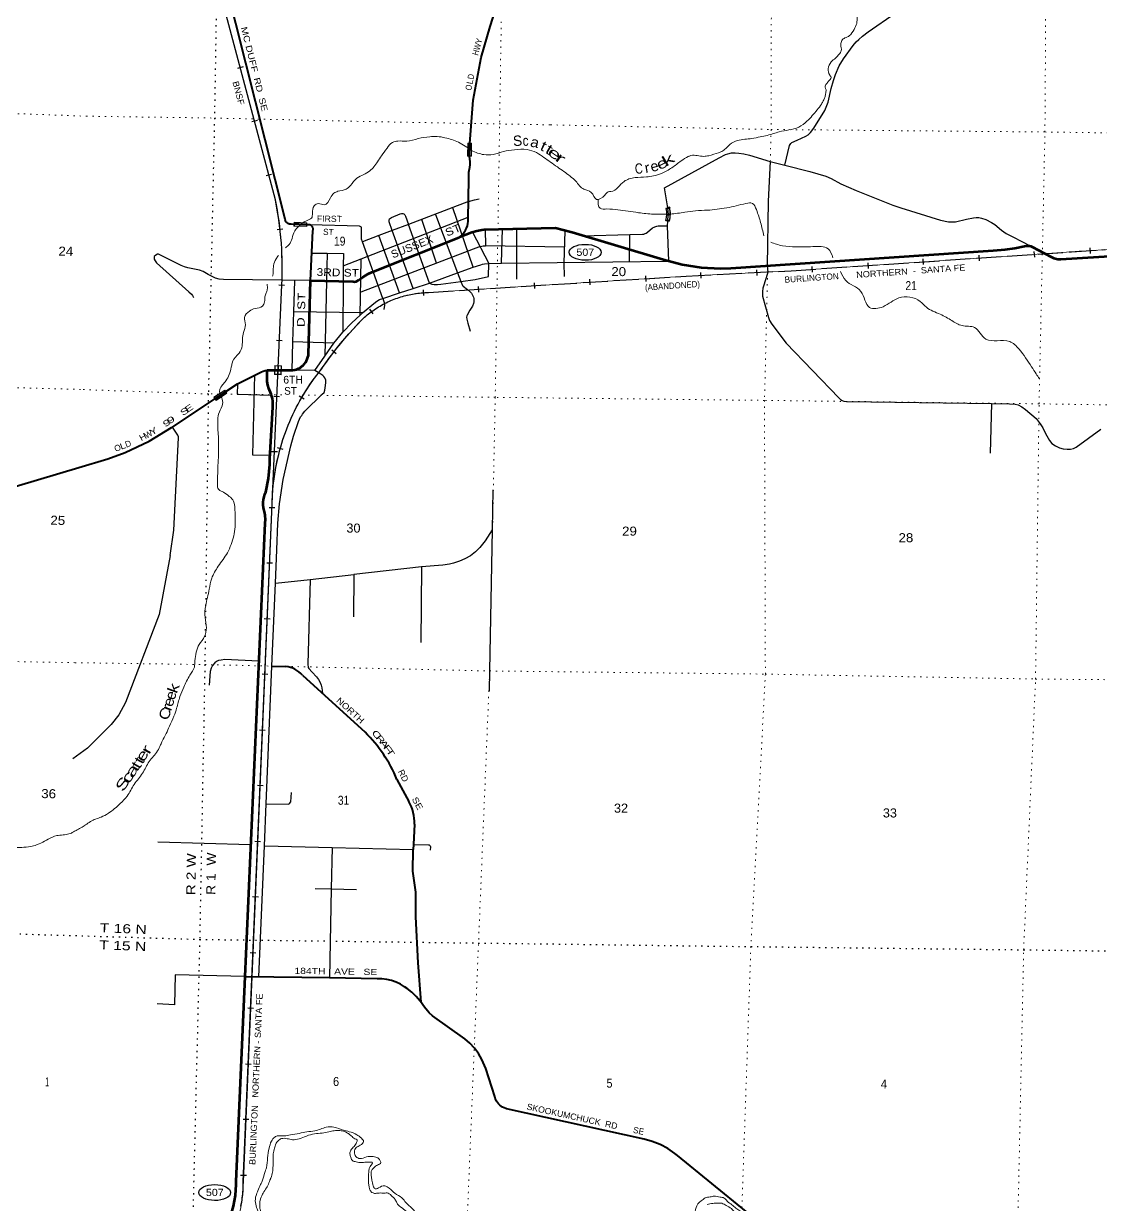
# Model space of a CAD drawing. Header units: feet. Extents: x -518066 to -250644, y -364975 to -177792.
# Drawn here: x -472166 to -451300, y -248936 to -226058 of the extents above; entities that cross this region are included whole.
import ezdxf
from ezdxf.enums import TextEntityAlignment as Align

# ---------------------------------------------------------------- set-up
doc = ezdxf.new("R2010")
doc.units = ezdxf.units.FT
doc.header["$LTSCALE"] = 80
doc.header["$PDMODE"] = 32
doc.header["$PDSIZE"] = 40
doc.linetypes.add('DOTTED', pattern=[1.5, 0.3, -1.2])
doc.linetypes.add('LONG_DASHED', pattern=[7.5, 6, -1.5])
for name, color, linetype, lineweight in [('17', 7, 'Continuous', 25), ('23', 7, 'Continuous', 70), ('26', 7, 'Continuous', 40), ('29', 7, 'Continuous', 25), ('31', 7, 'Continuous', 13), ('34', 7, 'Continuous', 25), ('39', 7, 'Continuous', 13), ('41', 7, 'Continuous', 13), ('59', 7, 'Continuous', 13), ('6', 7, 'DOTTED', 25), ('61', 7, 'Continuous', 13), ('63', 7, 'Continuous', 25), ('7', 7, 'DOTTED', 13)]:
    doc.layers.add(name, color=color, linetype=linetype, lineweight=lineweight)
doc.layers.add('27', color=7, linetype='Continuous')

msp = doc.modelspace()

# ---------------------------------------------------------------- linework, layer by layer
at = {"layer": '17'}
for centre in [(-461284.2, -230489.1), (-468463.83, -248706.21)]:
    msp.add_ellipse(centre, major_axis=(-309.24, 1), ratio=0.500121, dxfattribs=at)
at = {"layer": '23'}
msp.add_line((-463733.29, -230198.83), (-463712.02, -230190.32), dxfattribs=at)
for points in [[(-463712.02, -230190.32), (-463480.67, -230097.77), (-463383.54, -230070.51), (-463284.09, -230053.56), (-463241.3, -230049.52), (-461861.37, -230013.48), (-461564.9, -230091.47), (-461538.76, -230099.97), (-459766, -230626.93), (-459403.94, -230723.81), (-459033.73, -230782.31), (-458659.44, -230801.79), (-458459.34, -230796.13), (-453379.88, -230450.72), (-453143.61, -230437.14), (-452956.53, -230408.55), (-452773.11, -230368.62), (-452737.74, -230364.38), (-452702.12, -230363.86), (-452673.49, -230366.45), (-452648.52, -230370.17), (-452623.49, -230382.99), (-452251.54, -230573.56), (-452228.59, -230588.2), (-452204.23, -230600.37), (-452178.74, -230609.92), (-452152.38, -230616.76), (-452125.46, -230620.8), (-452098.26, -230622.01), (-452071.09, -230620.36), (-452065.04, -230619.61), (-450278.6, -230511.27)], [(-466603.92, -231038.01), (-465776.83, -231057.62), (-465751.77, -231058.21), (-465726.83, -231054.84), (-465719.38, -231052.78), (-465709.14, -231048.74), (-465708.44, -231048.37), (-465679.16, -231029.32), (-465658.44, -231015.77), (-465591.95, -230972.25), (-465489.54, -230908.92), (-465415.85, -230871.9), (-463733.29, -230198.83)], [(-467445.49, -232773.78), (-467421.42, -232773.85), (-467172.01, -232774.57), (-466946.48, -232775.23), (-466910.15, -232768.12), (-466874.77, -232757.25), (-466840.71, -232742.74), (-466808.36, -232724.75), (-466778.07, -232703.48), (-466750.16, -232679.16), (-466724.95, -232652.06), (-466702.71, -232622.47), (-466683.69, -232590.71), (-466668.09, -232557.14), (-466656.08, -232522.13), (-466647.8, -232486.05), (-466645.28, -232469.31), (-466603.92, -231038.01)], [(-467872.42, -244523.76), (-467487.25, -235738.88), (-467481.31, -235663.27), (-467483.31, -235587.45), (-467488.4, -235541.58), (-467505.18, -235490.41), (-467516.51, -235437.77), (-467522.29, -235384.24), (-467522.43, -235330.39), (-467516.94, -235276.83), (-467505.89, -235224.13), (-467489.39, -235172.88), (-467473.46, -235135.55), (-467419.5, -234869.25), (-467393.67, -234598.77), (-467391.29, -234489.04), (-467337.02, -233488.25), (-467333.93, -233431.53), (-467336.78, -233374.8), (-467345.55, -233318.67), (-467360.13, -233263.77), (-467368.22, -233240.51), (-467417.09, -233125.28), (-467434.76, -233060.38), (-467445.54, -232993.99), (-467449.33, -232926.83), (-467446.99, -232878.45), (-467445.42, -232853.44), (-467445.74, -232828.45), (-467446.1, -232799.83), (-467445.49, -232773.78)], [(-469755.46, -251718.74), (-469747.9, -251694.41), (-469743.18, -251673.59), (-469678.94, -251524.33), (-469617.4, -251411.73), (-468332.52, -249549.56), (-468234.02, -249364.33), (-468155.43, -249169.82), (-468097.6, -248968.16), (-468061.16, -248761.56), (-468046.52, -248552.28), (-468046.38, -248491.35), (-467872.42, -244523.76)]]:
    msp.add_lwpolyline(points, dxfattribs=at)
at = {"layer": '26'}
for p, q in [((-485732.03, -239011.45), (-471092.66, -234655.52)), ((-467352.82, -238506.5), (-467087.96, -238514.81)), ((-466762.3, -238681.77), (-465549.33, -239786.92)), ((-464931.12, -240701.61), (-464701.06, -241128.81))]:
    msp.add_line(p, q, dxfattribs=at)
for points in [[(-463522.73, -228626.81), (-463518.99, -228380.9), (-463453.53, -227539.36), (-463296.87, -226714.25), (-463125.13, -226114.45), (-462980.25, -225670.72), (-462882.54, -225214.29), (-462833.08, -224750.14), (-462830.34, -224692.38), (-462831.33, -224559.07), (-462846.25, -224426.6), (-462850.56, -224401.98)], [(-466676.66, -229953.67), (-466978.73, -229943.36), (-466989.87, -229944.03), (-467001.01, -229943.54), (-467012.05, -229941.89), (-467022.85, -229939.09), (-467033.3, -229935.18), (-467043.28, -229930.2), (-467052.69, -229924.2), (-467061.42, -229917.25), (-467069.38, -229909.43), (-467076.47, -229900.82), (-467082.63, -229891.51), (-467087.78, -229881.61), (-467090.72, -229874.13), (-467095.76, -229853.11), (-467103.03, -229824.13), (-468237.6, -225304.35)], [(-463712.02, -230190.32), (-463685.95, -230168.41), (-463654.45, -230135.73), (-463626.55, -230099.95), (-463602.53, -230061.44), (-463582.67, -230020.63), (-463567.19, -229977.97), (-463556.25, -229933.92), (-463549.98, -229888.97), (-463548.37, -229848.98), (-463536.52, -229059.41), (-463539.84, -228997.24), (-463536.65, -228935.06), (-463526.98, -228873.56), (-463519.73, -228843.25), (-463514.1, -228790.41), (-463514.02, -228737.27), (-463514.13, -228735.24), (-463522.73, -228626.81)], [(-466603.92, -231038.01), (-466559.01, -230074.18), (-466557.82, -230048.78), (-466557.29, -230024.18), (-466558.85, -230015.96), (-466561.26, -230007.95), (-466564.5, -230000.23), (-466568.52, -229992.9), (-466573.29, -229986.03), (-466578.75, -229979.69), (-466584.84, -229973.96), (-466591.5, -229968.89), (-466598.65, -229964.55), (-466606.22, -229960.98), (-466614.12, -229958.22), (-466622.26, -229956.31), (-466630.56, -229955.25), (-466630.9, -229955.23), (-466676.66, -229953.67)], [(-463733.29, -230198.83), (-463733.29, -230206.13), (-463720.69, -230197.61), (-463712.02, -230190.32)], [(-468457.13, -233328.64), (-468019.14, -233039.31), (-467943, -232995.71), (-467557.21, -232806.02), (-467521.8, -232791.53), (-467485.07, -232780.83), (-467471.42, -232778.36), (-467445.49, -232773.78)], [(-471092.66, -234655.52), (-470531.35, -234487.93), (-470194.67, -234364.81), (-469733.64, -234147.9), (-469297.8, -233883.99), (-469282.98, -233874.2), (-468457.13, -233328.64)], [(-464593.8, -241570.56), (-464611.41, -241962.03), (-464615.76, -242058.95)], [(-464463.25, -245019.69), (-464519.57, -244254.14), (-464565.17, -243366.72), (-464565.44, -242888.11), (-464624.84, -242479.13), (-464615.76, -242058.95)], [(-466238.09, -244549.43), (-467853.32, -244524.06), (-467872.42, -244523.76)], [(-458162.66, -249071.69), (-459496.58, -247987.09), (-459546.2, -247948.02), (-459683.37, -247855.26), (-459829.49, -247777.35), (-459982.95, -247715.14), (-460142.07, -247669.31), (-462810.71, -247082.87), (-462823.36, -247079.07), (-462854.23, -247067.28), (-462883.7, -247052.32), (-462911.44, -247034.37), (-462937.16, -247013.61), (-462960.57, -246990.28), (-462981.41, -246964.63), (-462999.45, -246936.94), (-463014.5, -246907.52), (-463026.4, -246876.69), (-463035, -246844.78), (-463211.4, -246301.61), (-463231.9, -246246.04), (-463286.49, -246126.8), (-463353.25, -246013.93), (-463431.44, -245908.65), (-463520.21, -245812.12), (-463618.58, -245725.4), (-464240.47, -245283.23), (-464304.49, -245221.47), (-464395.09, -245117.58), (-464474.33, -245004.8), (-464480.74, -244996.25), (-464556.09, -244906.91), (-464640.37, -244825.94), (-464732.65, -244754.22), (-464782.02, -244718.24), (-464862.5, -244669.61), (-464947.63, -244629.67), (-465036.46, -244598.84), (-465128.03, -244577.47), (-465221.34, -244565.78), (-465315.35, -244563.92), (-466238.09, -244549.43)]]:
    msp.add_lwpolyline(points, dxfattribs=at)
for centre, radius, start, end in [((-467126.4, -238990.88), 477.62, 40.32986, 85.38316), ((-467516.92, -241783.01), 2802.82, 22.69504, 45.41199), ((-465452.71, -241545.21), 859.29, 358.30971, 28.9857)]:
    msp.add_arc(centre, radius, start, end, dxfattribs=at)
at = {"layer": '29'}
for p, q in [((-463543.02, -229506.85), (-464709.31, -229948.46)), ((-463455.29, -230779.18), (-463845.27, -229625.91)), ((-465626.64, -230615.32), (-463549.75, -229808.54)), ((-464168.01, -230696.95), (-464452, -229851.67)), ((-465656.42, -229982.04), (-466622.27, -229956.31)), ((-464709.31, -229948.45), (-465022.12, -230066.9)), ((-464619.33, -231189.65), (-465022.12, -230066.9)), ((-464300.55, -231087.86), (-464709.31, -229948.46)), ((-463467.69, -230100.36), (-463152.39, -230703.22)), ((-463221.05, -230048.99), (-463217.72, -230364.23)), ((-462902.9, -230700.15), (-462883.97, -230034.81)), ((-462617.68, -230033.23), (-462617.64, -230704.08)), ((-461342.55, -230166.78), (-460419.56, -230144.15)), ((-460425.93, -230672.96), (-460419.56, -230144.15)), ((-463321.85, -230379.2), (-465632.7, -231259.85)), ((-465207.93, -231384.68), (-465601.93, -230286.43)), ((-464880.96, -231276.16), (-465279.78, -230164.46)), ((-461687.01, -230391.64), (-463217.72, -230364.23)), ((-466585.42, -230503.32), (-466281.75, -230506.62)), ((-466281.75, -230506.62), (-465968.43, -230511.53)), ((-465970.59, -230748.93), (-465626.64, -230615.33)), ((-462617.45, -230704.08), (-462613.15, -231009.56)), ((-466603.92, -231038.01), (-468292.26, -231012.84)), ((-465973.36, -231052.96), (-465982.3, -232036.6)), ((-463757.96, -230886.11), (-463695.18, -231053.27)), ((-465597.63, -231663.91), (-466935.45, -231643.13)), ((-466952.19, -232224.78), (-466968.17, -232779.79)), ((-466157.49, -232250.52), (-466952.19, -232224.78)), ((-457389.29, -232251.4), (-456366.71, -233307.91)), ((-466519.28, -232779.73), (-466946.48, -232775.23)), ((-463070.83, -235090.42), (-463084.97, -235866.97)), ((-467284.85, -236897.28), (-467257.78, -236256.36)), ((-466615.09, -236825.85), (-465768.04, -236729.25)), ((-465768.04, -236729.25), (-465775.74, -237553.9)), ((-464457.38, -236585.03), (-464471.24, -238049.59)), ((-467352.82, -238506.5), (-467284.85, -236897.28)), ((-467284.85, -236897.28), (-466615.09, -236825.85)), ((-466615.09, -236825.85), (-466655.16, -238465.93)), ((-467465.4, -241171.85), (-467352.82, -238506.5)), ((-467499.89, -241988.34), (-467465.4, -241171.85)), ((-467767.45, -241971.64), (-469563.43, -241920.57)), ((-467607.13, -244527.45), (-467499.88, -241988.34)), ((-464611.41, -241962.03), (-464321.29, -241969.7))]:
    msp.add_line(p, q, dxfattribs=at)
for points in [[(-456279.63, -226743.15), (-456091.24, -226483.26), (-456031.58, -226413.9), (-455981.61, -226364.96), (-455910.67, -226302.59), (-455799.42, -226216.03), (-455279.22, -225854.71), (-455170.13, -225763.82), (-454991.17, -225596.61), (-454936.89, -225539.07), (-454889.6, -225476.7), (-454759.01, -225274), (-454698.29, -225177.75), (-454582.74, -224912.67), (-454571.46, -224887.39), (-454562.86, -224842.23), (-454556.95, -224766.42), (-454552.64, -224568.78)], [(-457412.42, -228797.77), (-457324.04, -228422.16), (-457299.32, -228382.37), (-457276.75, -228361.94), (-457173.57, -228318.93), (-457005.9, -228237.2), (-456963.98, -228212.46), (-456918.84, -228169.45), (-456851.13, -228086.64), (-456640.47, -227742.52), (-456575.98, -227579.07), (-456515.79, -227312.37), (-456473.87, -227162.9), (-456433.8, -227045.53), (-456360.72, -226877.77), (-456279.63, -226743.15)], [(-459689.66, -229882.71), (-459673.32, -229804.54), (-459669.38, -229754.33), (-459673.32, -229699.2), (-459685.12, -229629.3), (-459747.31, -229241.6), (-458689.04, -228656.6)], [(-458689.04, -228656.6), (-458563.3, -228595.3), (-458521.37, -228579.17), (-458447.22, -228563.04), (-458379.5, -228561.96), (-458305.34, -228565.19), (-458207.53, -228579.17), (-458096.83, -228606.06), (-457696.91, -228732.16), (-457412.42, -228797.77)], [(-457696.91, -228732.16), (-457738.09, -229498.02), (-457757.14, -230748.38)], [(-457412.42, -228797.77), (-456928.51, -228923.29), (-456618.97, -229013.62), (-456520.08, -229056.64), (-456326.62, -229164.18), (-456029.97, -229288.92), (-455320.6, -229572.82), (-455170.13, -229628.74), (-454396.27, -229865.32), (-454245.79, -229895.43), (-454178.08, -229900.81), (-454108.22, -229899.73), (-453893.26, -229848.12), (-453758.91, -229819.08), (-453704.09, -229813.7), (-453653.57, -229814.78), (-453604.13, -229825.53), (-453519.22, -229852.42), (-453408.52, -229909.41), (-453347.25, -229951.35), (-453213.98, -230058.89), (-453122.62, -230124.48), (-452994.72, -230192.24), (-452648.52, -230370.17)], [(-463543.02, -229506.85), (-463427.84, -229472.84), (-463335.41, -229451.34)], [(-465022.12, -230066.9), (-465081.44, -229898.12), (-465084.67, -229872.31), (-465073.92, -229843.28), (-465056.72, -229825), (-465037.38, -229813.17), (-464869.71, -229746.49), (-464843.91, -229740.04), (-464817.04, -229737.89), (-464795.55, -229745.42), (-464781.57, -229760.47), (-464767.17, -229787.16), (-464709.31, -229948.45)], [(-464183.09, -229754.19), (-463757.96, -230886.11), (-463455.29, -230779.18)], [(-459689.66, -229882.71), (-459692.49, -229977.36), (-459667.97, -230660.31)], [(-465601.93, -230286.43), (-465618.3, -230236.33), (-465615.08, -230012.65), (-465620.45, -230001.9), (-465629.05, -229993.29), (-465641.95, -229986.84), (-465656.42, -229982.04)], [(-465022.12, -230066.9), (-465279.78, -230164.46), (-465601.93, -230286.43)], [(-461679.3, -230070.1), (-461694.43, -230700.7), (-461687.81, -230958.81)], [(-460419.56, -230144.15), (-460171.7, -230136.87), (-460146.45, -230134.18), (-460120.11, -230123.97), (-460101.3, -230114.82), (-460074.97, -230098.16), (-459978.24, -230016.43), (-459948.68, -230000.83), (-459930.95, -229992.77), (-459894.94, -229982.55), (-459870.76, -229977.72), (-459786.92, -229973.42), (-459692.49, -229977.36)], [(-463321.85, -230379.2), (-463288.64, -230371.31), (-463259.1, -230366.47), (-463217.71, -230364.86)], [(-468292.26, -231012.84), (-468375.73, -231008.98), (-468445.59, -230992.86), (-468587.46, -230919.73), (-468689.58, -230862.73), (-468759.43, -230833.7), (-468982.99, -230790.69), (-469046.41, -230772.4), (-469111.97, -230743.37), (-469537.59, -230528.29), (-469553.72, -230525.06), (-469573.07, -230527.21), (-469602.08, -230541.2), (-469633.26, -230572.38), (-469637.56, -230596.04), (-469633.47, -230624.68), (-469619.5, -230655.86), (-469589.19, -230696.05), (-468965.8, -231255.25), (-468914.21, -231302.56), (-468891.64, -231327.3), (-468871.21, -231367.09)], [(-466281.75, -230506.62), (-466294.88, -231045.34), (-466330.37, -232501.52)], [(-465968.43, -230511.53), (-465970.59, -230748.93), (-465973.36, -231052.96)], [(-465642.73, -231707.24), (-465632.26, -230997.18), (-465626.64, -230615.32)], [(-463695.18, -231053.27), (-463414.95, -231012.74), (-463154.85, -230956.7), (-463152.39, -230703.22), (-462902.9, -230700.15), (-459667.97, -230660.31)], [(-463455.29, -230779.18), (-463304.79, -230729.38), (-463270.93, -230720.24), (-463234.39, -230712.71), (-463152.39, -230703.22)], [(-457757.14, -230748.38), (-457746.44, -230872.95), (-457776.54, -230980.49), (-457841.03, -231182.66), (-457850.7, -231246.1), (-457849.63, -231296.65), (-457845.32, -231341.82), (-457733.54, -231754.76), (-457710.98, -231807.45), (-457664.76, -231879.5), (-457389.29, -232251.4)], [(-466918.06, -231039.03), (-466935.45, -231643.13), (-466952.19, -232224.78)], [(-465207.93, -231384.68), (-464880.96, -231276.16), (-464619.33, -231189.65), (-464300.55, -231087.86), (-463757.96, -230886.11)], [(-464300.55, -231087.86), (-464257.6, -231105.22), (-464212.46, -231113.83), (-464147.97, -231113.83), (-464079.18, -231107.37), (-463695.18, -231053.27)], [(-463695.18, -231053.27), (-463661.09, -231129.95), (-463649.8, -231143.4), (-463562.2, -231211.68), (-463503.63, -231262.77), (-463488.58, -231279.97), (-463471.92, -231306.32), (-463448.81, -231356.33), (-463442.36, -231384.29), (-463439.68, -231420.31), (-463440.21, -231449.88), (-463446.66, -231478.92), (-463469.77, -231534.3), (-463521.36, -231611.72), (-463572.95, -231704.21), (-463579.39, -231720.34), (-463581.54, -231742.93), (-463577.25, -231785.94), (-463560.05, -231861.21), (-463512.76, -232013.92)], [(-465597.63, -231663.91), (-465344.77, -231456.34), (-465301.78, -231424.08), (-465267.39, -231404.73), (-465207.93, -231384.68)], [(-465207.93, -231384.68), (-465183.55, -231439.14), (-465174.96, -231475.7), (-465174.96, -231514.41), (-465185.7, -231593.99)], [(-465982.3, -232036.6), (-465805.86, -231853.16), (-465642.73, -231707.24), (-465597.63, -231663.91)], [(-466519.28, -232779.73), (-466330.37, -232501.52), (-466157.49, -232250.52), (-465982.3, -232036.6)], [(-467689.06, -232864.32), (-467727.82, -234412.85), (-467396.45, -234416.58)], [(-467257.78, -236256.36), (-467238.06, -235734.69), (-467205.81, -235362.61), (-467134.87, -234891.59), (-466988.7, -234237.76), (-466937.11, -234048.5), (-466838.23, -233768.9), (-466799.53, -233678.57), (-466776.97, -233649.53), (-466760.84, -233626.95), (-466713.55, -233566.73), (-466378.21, -233239.81), (-466342.75, -233202.17), (-466325.55, -233161.31), (-466315.5, -233067.98), (-466310.13, -233008.83), (-466310.5, -232967.74), (-466326.62, -232921.5), (-466347.04, -232896.76), (-466370.69, -232875.26), (-466404.01, -232852.68), (-466519.28, -232779.73)], [(-468021.37, -233041.81), (-468026.71, -233238.69), (-467365.85, -233253.82)], [(-456366.71, -233307.91), (-456335.24, -233340.94), (-456305.14, -233362.45), (-456270.75, -233373.2), (-456222.56, -233379.68)], [(-456222.56, -233379.68), (-453408.08, -233417.38), (-453432.57, -234382.32)], [(-453408.08, -233417.38), (-453058.14, -233423.75), (-452951.73, -233433.42), (-452894.77, -233443.1), (-452820.6, -233480.74), (-452750.74, -233533.43), (-452542.23, -233711.95), (-452463.77, -233809.8), (-452413.25, -233890.46), (-452361.66, -233998), (-452288.57, -234135.65), (-452238.06, -234192.64), (-452170.34, -234236.73), (-452089.73, -234276.52), (-452019.87, -234296.95), (-451943.56, -234304.48), (-451878, -234301.25), (-451823.18, -234287.27), (-451766.22, -234262.54)], [(-469323.66, -236365.22), (-469256.02, -235871.8), (-469165.73, -234086.68), (-469165.19, -234064.63), (-469169.49, -234047.43), (-469175.94, -234031.3), (-469187.23, -234013.55), (-469282.98, -233874.2)], [(-451766.22, -234262.54), (-451293.3, -233914.11)], [(-463084.97, -235866.97), (-463223.66, -236079.92), (-463327.92, -236210.04), (-463408.53, -236290.69), (-463506.33, -236367.04), (-463614.89, -236428.34), (-463721.3, -236472.43), (-463834.15, -236510.07), (-463914.76, -236530.5), (-464044.81, -236548.78), (-464457.38, -236585.03), (-465768.04, -236729.25)], [(-463084.97, -235866.97), (-463134.76, -238600.51), (-463141.49, -238992.57)], [(-469323.66, -236365.22), (-469538.41, -237504.77), (-470192.23, -239213.96)], [(-467611.09, -238408.83), (-468264.5, -238381.23), (-468338.66, -238388.75), (-468390.25, -238399.51), (-468428.21, -238415.33), (-468463.34, -238444.67), (-468505.59, -238497.06), (-468534.28, -238543.61), (-468552.55, -238613.51), (-468569.75, -238875.9)], [(-466655.16, -238465.93), (-466650.14, -238531.78), (-466641.54, -238553.29), (-466577.06, -238624.26), (-466488.92, -238714.59), (-466450.23, -238766.21), (-466422.28, -238826.43), (-466402.94, -238878.05), (-466390.04, -238927.52), (-466377.14, -239032.9)], [(-470192.23, -239213.96), (-470320.08, -239448.51), (-470466.25, -239637.78), (-470926.27, -240098.04), (-471209.25, -240305.75)], [(-467465.4, -241171.85), (-467040.3, -241180.43), (-467022.03, -241175.06), (-467011.28, -241166.45), (-466988.71, -241137.42), (-466971.51, -240952.45)], [(-467499.89, -241988.34), (-466189.28, -242020.43), (-464615.76, -242058.95)], [(-466189.28, -242020.43), (-466204.72, -242820.29), (-466238.09, -244549.43)], [(-464321.29, -241969.7), (-464304.37, -241972.44), (-464292.55, -241982.12), (-464286.1, -241991.8), (-464283.95, -242009), (-464285.02, -242073.53)], [(-466516.12, -242812.66), (-466204.72, -242820.29), (-465716.72, -242832.23)], [(-467882.11, -244522.04), (-469231.98, -244488.15), (-469243.33, -245066.66), (-469574.97, -245049.51)]]:
    msp.add_lwpolyline(points, dxfattribs=at)
at = {"layer": '29', "linetype": 'DOTTED', "lineweight": 100}
msp.add_arc((-460092.67, -229746.57), 422.86, 340.90784, 16.53662, dxfattribs=at)
at = {"layer": '31'}
for p, q in [((-459723.31, -229636.69), (-459651.29, -229615.75)), ((-459656.77, -229625.67), (-459713.43, -229642.15)), ((-459655.32, -229889.95), (-459728.52, -229872.65)), ((-459718.16, -229866.87), (-459660.59, -229880.48))]:
    msp.add_line(p, q, dxfattribs=at)
for centre, radius, start, end in [((-460092.67, -229746.57), 385.36, 340.90784, 16.53662), ((-460092.67, -229746.57), 393.36, 342.19235, 15.39521), ((-460092.67, -229746.58), 452.36, 342.78179, 15.50175), ((-460092.67, -229746.58), 460.36, 341.79358, 16.53665)]:
    msp.add_arc(centre, radius, start, end, dxfattribs=at)
msp.add_point((-459656.77, -229625.67), dxfattribs=at)
at = {"layer": '34', "lineweight": 13}
for p, q in [((-467286.62, -229468.93), (-468423.12, -225185.39)), ((-464318.98, -231267.72), (-459325.62, -230950.18))]:
    msp.add_line(p, q, dxfattribs=at)
at = {"layer": '34'}
for p, q in [((-467913.87, -226896.16), (-468020.78, -226924.53)), ((-467636.38, -227931.84), (-467743.3, -227960.21)), ((-467360.46, -228981.99), (-467467.37, -229010.36)), ((-467139.84, -230037.71), (-467249.71, -230050.48)), ((-456879.04, -230872.5), (-456886.49, -230762.14)), ((-467108.76, -231130.58), (-467219.26, -231125.69)), ((-467153.52, -232201.86), (-467264.03, -232196.97)), ((-467204.11, -233286.47), (-467314.61, -233281.59)), ((-467248.88, -234357.75), (-467359.38, -234352.86)), ((-467299.33, -235442.28), (-467409.84, -235437.58)), ((-467342.26, -236513.63), (-467452.77, -236508.93)), ((-467390.99, -237598.33), (-467501.5, -237593.63)), ((-467433.93, -238669.68), (-467544.44, -238664.99)), ((-467482.66, -239754.38), (-467593.17, -239749.69)), ((-467525.6, -240825.74), (-467636.11, -240821.04)), ((-467574.33, -241910.44), (-467684.84, -241905.74)), ((-467617.27, -242981.79), (-467727.78, -242977.09)), ((-467665.99, -244066.49), (-467776.5, -244061.79)), ((-467708.93, -245137.84), (-467819.44, -245133.14)), ((-467757.66, -246222.54), (-467868.17, -246217.84)), ((-467800.6, -247293.89), (-467911.11, -247289.19)), ((-467849.33, -248378.59), (-467959.84, -248373.89))]:
    msp.add_line(p, q, dxfattribs=at)
msp.add_lwpolyline([(-467954.32, -248968.38), (-467946.79, -248929.22), (-467939.78, -248890), (-467933.65, -248850.47), (-467928.02, -248810.87), (-467923.22, -248771.27), (-467918.94, -248731.62), (-467915.67, -248691.84), (-467912.9, -248651.99), (-467910.77, -248612.28), (-467909.33, -248572.38), (-467908.72, -248532.49), (-467908.81, -248492.37), (-467908.76, -248491.03), (-467350.66, -235364.29), (-467162.83, -231117.44), (-467157.69, -231002.43), (-467155.21, -230887.96), (-467154.71, -230773.37), (-467155.48, -230658.07), (-467158.92, -230543.3), (-467164.36, -230429.08), (-467171.08, -230314.14), (-467180.46, -230199.72), (-467191.84, -230085.86), (-467205.16, -229971.25), (-467220.52, -229857.84), (-467237.2, -229744.37), (-467256.5, -229630.77), (-467277.84, -229518.39), (-467287.69, -229469.18), (-468419.4, -225203.69)], dxfattribs=at)
at = {"layer": '34', "lineweight": 13}
for points in [[(-459325.62, -230950.18), (-457293.98, -230846.92), (-451858.81, -230479.59)], [(-467907.66, -248491.07), (-467349.56, -235364.34), (-467161.73, -231117.49)]]:
    msp.add_lwpolyline(points, dxfattribs=at)
for centre, radius, start, end in [((-473732.53, -230786.26), 6579.15, 357.11423, 11.55033), ((-449299.07, -267144.96), 36754.61, 92.17354, 93.99354), ((-464284.27, -233201.77), 1934.37, 91.02809, 131.22522), ((-460560.39, -236752.87), 7074.36, 134.95809, 145.53996), ((-463076.43, -235445.2), 4273.9, 140.90382, 178.91589), ((-470195.41, -248513.52), 2287.86, 326.52753, 0.56224)]:
    msp.add_arc(centre, radius, start, end, dxfattribs=at)
at = {"layer": '39'}
for points in [[(-454845.91, -224993.63), (-454866.9, -225115.86), (-454890.49, -225238.23), (-454927.66, -225320.21), (-454998.74, -225379.65), (-455091.73, -225422.73), (-455210.88, -225467.49), (-455326, -225512.3), (-455435.12, -225559.2), (-455469.51, -225576.87), (-455513.34, -225544.14), (-455591.59, -225531.1), (-455743.3, -225609.64), (-455854.6, -225670.58), (-455972.39, -225769.66), (-455999.13, -225819.6), (-456012.45, -225924), (-456022.04, -226052.58), (-456071.71, -226170.61), (-456165.64, -226292.1), (-456202.11, -226315.78), (-456250.59, -226335.28), (-456307.45, -226382.83), (-456332.54, -226462.96), (-456321.94, -226583.75), (-456360.92, -226649.62), (-456434.23, -226727.13), (-456515.52, -226800.52), (-456575.41, -226932.5), (-456544.7, -227053.54), (-456515.18, -227106.19), (-456572.33, -227177.87), (-456605.05, -227223.72), (-456629.49, -227249.55), (-456614.19, -227341.06)], [(-456703.57, -227616.93), (-456669.74, -227552.76), (-456640.74, -227487.17), (-456624.34, -227421.59), (-456614.19, -227341.06)], [(-456703.57, -227616.93), (-456788.05, -227730.2), (-456985.64, -227944.91), (-457145.9, -228065.58), (-457335.5, -228117.5), (-457522.91, -228155.37), (-457754.9, -228222.85), (-457891.95, -228251.3), (-458055.17, -228283.44), (-458190.03, -228297.84), (-458333.05, -228322.19), (-458480.78, -228402.79), (-458637.17, -228535.57), (-458699.77, -228558.92), (-458887.42, -228616.9), (-458986.08, -228629.74), (-459233.16, -228614.58), (-459285.67, -228634.03), (-459425.4, -228718.75), (-459603.87, -228849.24), (-459806.23, -228959.32), (-459957.58, -229007.7), (-460098.55, -229028.06), (-460315.82, -229041.42), (-460434.75, -229068.09), (-460527.79, -229115.19), (-460783.44, -229311.07), (-460835.8, -229318.46), (-460904.91, -229381.95), (-461064.72, -229464.41), (-461165.61, -229328.41), (-461307.59, -229266.3), (-461466.55, -229111.47), (-461575.93, -229013.58), (-461823.04, -228833.51), (-462084.17, -228649.26), (-462225.79, -228556.99), (-462408.02, -228498.4), (-462655.32, -228501.33), (-462864.82, -228536.92), (-463064.51, -228592.74), (-463247.49, -228596.48), (-463486.96, -228517.95)], [(-463486.96, -228517.95), (-463737.13, -228357.07), (-464001.43, -228269.3), (-464149.91, -228245.32), (-464296.71, -228249.51), (-464518.29, -228286.96), (-464742.05, -228338.45), (-464914.86, -228332.27), (-465017.71, -228359.13), (-465123.61, -228472.43), (-465227.89, -228617.93), (-465307.68, -228733.57), (-465456.59, -228912.69), (-465576.02, -228981.58), (-465705.54, -229052.35), (-465829.91, -229197.6)], [(-465829.91, -229197.6), (-465917.16, -229264.88), (-466076.49, -229307.12), (-466153.33, -229344.37), (-466218.73, -229434.04), (-466340.96, -229567.25), (-466451.26, -229545.76), (-466534.2, -229588.96), (-466568.08, -229731.32), (-466587.31, -229825.59), (-466684.42, -229876.66), (-466838.89, -229988.75)], [(-461034.54, -229459.82), (-460993.22, -229636.02), (-460862.72, -229649.72), (-460649.85, -229668.47), (-460453.09, -229689.03), (-460250.45, -229721.74), (-459961.3, -229749.49), (-459635.21, -229748.47)], [(-459635.21, -229748.47), (-459349.73, -229712.91), (-459146.33, -229683.28), (-458917.03, -229672.07), (-458540.55, -229626.51), (-458359.17, -229588.56), (-458167.64, -229542.7), (-458042.97, -229540.24), (-457966.04, -229661.86), (-457884.62, -229912.24), (-457820.19, -230170.16)], [(-466838.89, -229988.75), (-466911.96, -230074.91), (-466963.98, -230221.06), (-467017.62, -230335.01), (-467088.53, -230400.08)], [(-457686.84, -230292.36), (-457461.84, -230361.96), (-457200.74, -230381.32), (-456871.03, -230379.42), (-456576.04, -230423.33), (-456482.02, -230592.81)], [(-467228.22, -230549.03), (-467272.28, -230615.37), (-467322.14, -230749.48), (-467329.53, -230862.01), (-467334.32, -230926.3), (-467345.87, -230953.35)], [(-456334.95, -230857.92), (-456235.65, -231036.92), (-455940.64, -231245.74), (-455773.5, -231555.51), (-455510, -231542.72), (-455206.39, -231371.57), (-454791.1, -231441.12), (-454671.83, -231553.22), (-454404.09, -231689.3), (-454178.42, -231812.78), (-453980.57, -231909.78), (-453737.77, -231947.01), (-453519.31, -232168.94), (-453302.59, -232201.82), (-453057.52, -232216.95), (-452878.34, -232361.98), (-452633.24, -232708.92), (-452544.39, -232842.76), (-452481.21, -232938.07)], [(-467446.71, -231105.44), (-467444.29, -231210.48), (-467465.16, -231274.57), (-467488.17, -231348.69), (-467495.43, -231451.16), (-467536.6, -231531.08), (-467677.88, -231577.57), (-467791.07, -231628.44), (-467887.02, -231749.91), (-467868.61, -231890.91), (-467902.61, -232043.32), (-467924.28, -232173.76), (-467931.81, -232298.35), (-467991.85, -232442.39), (-468116.39, -232601.71), (-468124.89, -232639.81), (-468141.87, -232714), (-468179.79, -232858.32), (-468247.57, -232978.13), (-468308.82, -233055.79), (-468364.22, -233149.61), (-468337.62, -233289.1)], [(-468337.62, -233289.1), (-468318.16, -233331.18), (-468319.79, -233465.89), (-468388, -233621.89), (-468403.84, -233768.5), (-468396.41, -233985.78), (-468387.98, -234120.62), (-468389.96, -234285.49), (-468392.14, -234466.45), (-468402.63, -234669.43), (-468406.4, -234816.19), (-468409.58, -234912.67), (-468408.49, -234989.1), (-468391.46, -235077.8), (-468349.62, -235108.49), (-468291.69, -235139.38), (-468182.06, -235217.17), (-468134.28, -235255.98), (-468079.5, -235381.34), (-468069.14, -235522.24), (-468068.55, -235807.81), (-468094.8, -235984.45), (-468217.32, -236308.69), (-468393.37, -236571.94), (-468520.82, -236805.63), (-468569.62, -237018.18), (-468635.7, -237331.06), (-468650.6, -237566.16), (-468624.83, -237763.56), (-468658.97, -237928.03), (-468761.41, -238087.63), (-468845.61, -238402.3), (-468857.14, -238524.82), (-468943.45, -238680.6), (-469060.85, -238914.42), (-469135.43, -239098.49), (-469200.43, -239320.9), (-469252.59, -239479.11), (-469341.35, -239671.05), (-469403.39, -239815.07), (-469481.51, -239958.88), (-469510.52, -240030.91), (-469570.27, -240150.82), (-469731.55, -240355.93), (-469860.91, -240581.55), (-470022.34, -240798.73), (-470159.75, -241024.25), (-470292.14, -241167.38), (-470523.6, -241357.54), (-470665.22, -241432.18), (-470869.29, -241518.11), (-470968.58, -241583.23), (-470975.33, -241586.5)], [(-477285.8, -240234.28), (-477166.92, -240313.28), (-477111.19, -240338.61), (-477048.08, -240301.76), (-476973.16, -240277.23), (-476953.77, -240309.83), (-476921.03, -240374.9), (-476812.62, -240381.26), (-476703.43, -240443.97), (-476499.12, -240569.06), (-476288.61, -240686.24), (-476065.92, -240797.65), (-475929.78, -240822.71), (-475774.69, -240900.49), (-475691.98, -240978.7), (-475648.83, -241027.9), (-475585.55, -241075.54), (-475507.94, -241111.4), (-475392.29, -241154.12), (-475290.35, -241180.47), (-475226.06, -241181.85), (-475164.56, -241219.39), (-475104.46, -241228.73), (-475057.19, -241181.48), (-474931.04, -241111.79), (-474810.58, -241118.42), (-474673.4, -241187.76), (-474571.71, -241133.63), (-474459.98, -241079.73), (-474364.06, -241105.93), (-474231.29, -241100.76), (-474109.68, -241055.12), (-473879.91, -241118.41), (-473783.47, -241213.02), (-473726.4, -241268.56), (-473609.09, -241327.41), (-473566.65, -241408.79), (-473499.15, -241538.96), (-473430.32, -241608.84), (-473280.61, -241656.32), (-473115.73, -241746.38), (-473030.61, -241806.55), (-472949.87, -241882.71), (-472860.69, -241940.96), (-472656.73, -241989.61), (-472452.24, -242014.15), (-472162.83, -242016.38), (-471977.32, -241990.22), (-471829.38, -241935.09), (-471689.08, -241861.7), (-471524.71, -241790.82), (-471401.8, -241777.4), (-471286.79, -241757.75), (-471238.9, -241741.84)], [(-470975.33, -241586.5), (-471012.55, -241613.67), (-471054.2, -241637.04), (-471114.13, -241672.59), (-471178.14, -241707.13), (-471223.85, -241731.51), (-471238.9, -241741.84)], [(-467854.96, -252127.59), (-467886.15, -252046.76), (-467905.18, -251958.04), (-467908.09, -251865.5), (-467921.31, -251794.95), (-467928.07, -251688.28), (-467975.46, -251617.3), (-468019.24, -251580.56), (-468088.96, -251527.4), (-468100.35, -251470.95), (-468081.53, -251410.85), (-468026.92, -251383.38), (-467968.32, -251357.97), (-467893.66, -251334.78), (-467821.06, -251315.58), (-467732.59, -251314.67), (-467631.68, -251281.75), (-467550.43, -251212.38), (-467484.71, -251096.57), (-467472.07, -251048.47), (-467474.9, -250949.89), (-467514.18, -250872.98), (-467573.49, -250789.79), (-467612.43, -250684.73), (-467639.29, -250577.81), (-467656.19, -250479.06), (-467663.07, -250382.45), (-467653.46, -250251.86), (-467650.11, -250141.29), (-467653.14, -250058.81), (-467671.81, -249939.92), (-467692.69, -249837.1), (-467701.82, -249760.57), (-467712.76, -249667.93), (-467679.49, -249575.84), (-467613.89, -249470.08), (-467578.94, -249406.17), (-467537.78, -249326.24), (-467514.65, -249242.07), (-467509.9, -249181.8), (-467559.14, -249096.72), (-467582.48, -249032.08), (-467591.39, -248937.45), (-467582.41, -248859.14), (-467536.76, -248741.06), (-467477.26, -248641.26), (-467421.8, -248543.41), (-467384.44, -248445.34), (-467376.16, -248425.34), (-467340.58, -248309.14), (-467333.46, -248218.74), (-467327.92, -248092.12), (-467327.36, -248045.87), (-467328.28, -247955.37), (-467304.89, -247849.08), (-467277.72, -247762.94), (-467234.78, -247703.15), (-467165.93, -247661.78), (-467057.39, -247663.14), (-466957.11, -247682.5), (-466824.24, -247666.06), (-466686.88, -247611.48), (-466527.56, -247569.23), (-466382.62, -247552.95), (-466253.67, -247528.42), (-466150.92, -247509.6), (-466036.3, -247507.01), (-465948.05, -247524.2), (-465868.14, -247565.42), (-465816.39, -247608.3), (-465744.68, -247663.5), (-465704.77, -247688.13), (-465705.06, -247712.26), (-465721.67, -247756.29), (-465778.85, -247829.98), (-465834.01, -247903.7), (-465840.89, -247973.99), (-465821.57, -248038.59), (-465792, -248087.22), (-465721.91, -248110.22), (-465671.81, -248122.91), (-465605.51, -248125.75), (-465551.16, -248120.4), (-465494.88, -248121.11), (-465460.69, -248119.52), (-465424.49, -248117.97), (-465408.43, -248120.18), (-465416.91, -248156.27), (-465435.33, -248184.19), (-465461.97, -248226.09), (-465476.79, -248288.24), (-465479.48, -248344.52), (-465484.47, -248424.9), (-465483.52, -248513.39), (-465472.41, -248591.96), (-465455.02, -248650.49), (-465419.47, -248703.22)], [(-467759.04, -250172.11), (-467764.95, -249995.07), (-467778.44, -249779.72), (-467786.94, -249650.91), (-467775.73, -249554.53), (-467695.69, -249418.78), (-467642.25, -249320.91), (-467608.42, -249182.58), (-467640.7, -249025.32), (-467673.39, -248902.24), (-467661.69, -248765.64), (-467624.38, -248671.59), (-467572.65, -248549.57), (-467533.42, -248463.59), (-467491.48, -248319.32), (-467460.19, -248225.2), (-467437.77, -248032.42), (-467409.41, -247847.77), (-467363.57, -247713.61), (-467298.25, -247631.97), (-467231.61, -247606.67), (-467119.07, -247610.09), (-466992.16, -247587.54), (-466822.95, -247559.5), (-466679.86, -247529.11), (-466524.87, -247512.96), (-466300.87, -247441.36), (-466152.08, -247439.2), (-465969.87, -247499.8), (-465857.63, -247527.35), (-465709.57, -247585.51), (-465619.94, -247655), (-465578.46, -247715.85), (-465641.66, -247789.47), (-465718.62, -247836.77), (-465755.82, -247920.76), (-465726.73, -248009.61), (-465650.81, -248048.77), (-465519.75, -248016.22), (-465389.01, -248009.82), (-465300.88, -248037.06), (-465263.2, -248079.77), (-465241.7, -248130.31), (-465308.56, -248173.71), (-465375.49, -248223.15), (-465420.32, -248272.86), (-465429.67, -248381.34), (-465416.64, -248467.98), (-465389.81, -248576.9), (-465354.33, -248635.67), (-465291.78, -248616.34), (-465168.68, -248577.66), (-465080.78, -248623.01), (-464973.37, -248718.87), (-464833.76, -248811.11), (-464756.44, -248900.56), (-464639.21, -249014.64), (-464571.72, -249085.87), (-464482.62, -249199.6), (-464391.52, -249313.36), (-464282.25, -249421.31), (-464164.82, -249519.31), (-464085.2, -249584.66), (-464013.66, -249653.93), (-463956.2, -249723.02), (-463890.01, -249735.91), (-463811.7, -249742.93), (-463719.53, -249768.21), (-463617.38, -249799.66), (-463531.8, -249871.11), (-463446.68, -249980.77), (-463370.1, -250132.56), (-463310.97, -250229.82), (-463248, -250343.23), (-463168.98, -250458.84), (-463097.66, -250546.21), (-463034.48, -250641.52), (-462971.01, -250712.69), (-462869.35, -250784.35), (-462769.96, -250878.1), (-462682.35, -250947.57), (-462594.73, -251017.04), (-462456.33, -251042.91), (-462198.81, -251026.02), (-461977.45, -251006.68), (-461838.47, -250984.28), (-461671.52, -250976.32), (-461538.98, -250988.04), (-461368.25, -251000.23), (-461211.64, -251016.27), (-461117.27, -251025.49), (-460968.34, -251011.27), (-460923.66, -250973.62), (-461010.52, -250841.82), (-461121.41, -250701.67), (-461186.68, -250612.37), (-461251.65, -250498.94)], [(-465419.47, -248703.22), (-465369.44, -248721.95), (-465329.21, -248720.44), (-465222.61, -248715.74), (-465162.31, -248716.5), (-465122.04, -248710.97), (-465040.26, -248764.28), (-464990.57, -248811.16), (-464951.05, -248867.96), (-464917.63, -248930.72), (-464838.05, -249000.09), (-464784.29, -249042.99), (-464720.48, -249086.02), (-464642.84, -249149.33), (-464611.28, -249200), (-464542.17, -249303.43), (-464486.69, -249370.49), (-464436.85, -249405.3), (-464359.26, -249472.63), (-464269.83, -249558.21), (-464216.26, -249617.2), (-464143.03, -249712.64), (-464099.51, -249771.5), (-464081.74, -249797.86), (-464049.89, -249824.41), (-463999.74, -249833.08), (-463951.4, -249825.64), (-463901.06, -249818.23), (-463834.56, -249804.98), (-463790.48, -249817.6), (-463746.5, -249838.26), (-463708.97, -249893.03), (-463637.92, -250002.51), (-463595.85, -250015.1), (-463528.58, -250104.43), (-463471.28, -250187.6), (-463398.02, -250281.02), (-463368.72, -250351.77), (-463325.66, -250448.84), (-463272.44, -250535.98), (-463195.28, -250639.5), (-463119.85, -250718.87), (-463062.28, -250779.93), (-463004.7, -250838.96), (-462908.94, -250900.49), (-462847.17, -250945.51), (-462777.47, -251000.68), (-462717.8, -251053.71), (-462653.99, -251096.74), (-462579.76, -251109.74), (-462489.41, -251118.91), (-462395.01, -251126.13), (-462306.41, -251113.16), (-462201.64, -251094.36), (-462070.7, -251071.87), (-461935.55, -251033.34), (-461844.98, -251024.42), (-461744.63, -251037.75), (-461618.29, -251063.46), (-461371.64, -251114.81), (-461209.07, -251136.96), (-461100.58, -251142.34), (-460999.67, -251109.42), (-460918.89, -251078.25), (-460848.15, -251046.96), (-460825.19, -250976.86), (-460822.38, -250910.54), (-460869.97, -250855.64), (-460925.69, -250808.69), (-460979.11, -250737.64), (-461034.76, -250684.66), (-461072.4, -250637.93), (-461104.17, -250605.36), (-461145.63, -250542.5), (-461147.42, -250524.38), (-461088.62, -250482.89), (-461021.81, -250443.5), (-460955.34, -250413.97), (-460833.77, -250353.35), (-460740.43, -250291.1), (-460602.72, -250197.38), (-460527.55, -250131.96), (-460446.4, -250070.63), (-460351.2, -250011.5), (-460233.85, -249948.61), (-460147.22, -249933.61), (-460123.3, -249950), (-460101.36, -249964.35), (-460039.85, -250031.48), (-459988.12, -250076.37), (-459898.35, -250133.81), (-459782.16, -250167.44), (-459655.33, -250152.94), (-459525.68, -250070.1), (-459464.75, -250018.58), (-459417.67, -249948.78), (-459396.63, -249870.62)], [(-461251.65, -250498.94), (-461140.03, -250411.86), (-460976.06, -250317.38), (-460818.03, -250214.79), (-460598.96, -250052.64), (-460450.93, -249945.9), (-460297.27, -249873.41), (-460144.08, -249839.14), (-460005.39, -249840.87), (-459973.78, -249887.52), (-459912.23, -249950.63), (-459824.8, -250036.19), (-459689.99, -250025.81), (-459594.84, -249970.69), (-459541.73, -249900.98), (-459522.34, -249792.63), (-459499.23, -249710.46), (-459473.57, -249582.08), (-459403.97, -249478.38), (-459312.09, -249360.89), (-459215.97, -249225.34), (-459158.29, -249109.43), (-459122.35, -248963.08), (-458996.73, -248840.46)], [(-458996.73, -248840.46), (-458957.46, -248811.87), (-458864.85, -248792.49), (-458785.15, -248777.41), (-458671, -248794.64), (-458589.15, -248814.03), (-458533.15, -248872.18), (-458440.54, -248943.26), (-458363, -249007.87), (-458289.77, -249063.87), (-458238.07, -249102.64), (-458179.93, -249165.19)], [(-458920.06, -248939.08), (-458811, -248917.41), (-458711.92, -248910.95), (-458634.38, -248915.26), (-458552.54, -248956.18), (-458451.31, -249018.64), (-458399.61, -249076.8), (-458322.07, -249152.18), (-458208.79, -249251.56)]]:
    msp.add_spline(points, degree=3, dxfattribs=at)
at = {"layer": '59'}
for p, q in [((-467304.19, -232855.11), (-467296.68, -232679.85)), ((-467173.74, -232860.7), (-467304.19, -232855.11)), ((-467166.34, -232685.43), (-467296.68, -232679.85)), ((-467173.74, -232860.7), (-467166.34, -232685.43))]:
    msp.add_line(p, q, dxfattribs=at)
for points in [[(-467289.02, -232688.18), (-467240.4, -232690.26), (-467247.44, -232849.53), (-467295.85, -232847.45)], [(-467224.42, -232690.95), (-467174.67, -232693.08), (-467181.39, -232852.36), (-467231.46, -232850.21)]]:
    msp.add_lwpolyline(points, close=True, dxfattribs=at)
at = {"layer": '6'}
for points in [[(-468408.74, -224288.58), (-468467.72, -227887.59), (-468586.36, -233233.3), (-468653.52, -238477.1), (-468753.81, -243800.92), (-468886.55, -249148.47), (-468902.09, -250127.7)], [(-502687.82, -242794.73), (-500178.77, -242820.85), (-495128.59, -242965.37), (-489815.26, -243117.72), (-484562.17, -243359.48), (-479303.45, -243527.12), (-474519.68, -243628.37), (-471279.81, -243724.87)], [(-471279.81, -243724.87), (-468753.81, -243800.92), (-458072.82, -243940.72), (-452786.51, -244002.91), (-447468.13, -244073.54), (-442182.33, -244177.94), (-439862.94, -244235.04)]]:
    msp.add_lwpolyline(points, dxfattribs=at)
at = {"layer": '61'}
for p, q in [((-463483.78, -228375.28), (-463486.91, -228625.26)), ((-463486.91, -228625.26), (-463561.9, -228624.32)), ((-466925.07, -229907.44), (-466675.21, -229915.79)), ((-466675.21, -229915.79), (-466677.72, -229990.74)), ((-468477.63, -233295.75), (-468268.68, -233158.49)), ((-468268.68, -233158.49), (-468227.5, -233221.17))]:
    msp.add_line(p, q, dxfattribs=at)
for points in [[(-463561.9, -228624.32), (-463558.77, -228374.34), (-463483.78, -228375.28)], [(-466677.72, -229990.74), (-466927.58, -229982.4), (-466925.07, -229907.44)], [(-468227.5, -233221.17), (-468436.45, -233358.44), (-468477.63, -233295.75)]]:
    msp.add_lwpolyline(points, dxfattribs=at)
for points in [[(-463491.87, -228383.17), (-463550.87, -228382.43), (-463553.8, -228616.42), (-463494.8, -228617.16)], [(-466683.47, -229923.51), (-466917.34, -229915.7), (-466919.31, -229974.67), (-466685.44, -229982.47)], [(-468270.97, -233169.56), (-468466.55, -233298.04), (-468434.15, -233347.36), (-468238.57, -233218.87)]]:
    msp.add_lwpolyline(points, close=True, dxfattribs=at)
at = {"layer": '63'}
for p, q in [((-453642.45, -230656.37), (-453649.91, -230546.02)), ((-452572.86, -230581.47), (-452580.32, -230471.11)), ((-451489.48, -230512.15), (-451496.55, -230401.77)), ((-457950.22, -230936.46), (-457955.83, -230825.99)), ((-455795.54, -230801.89), (-455803, -230691.53)), ((-454725.95, -230726.98), (-454733.41, -230616.63)), ((-461187.92, -231122.22), (-461194.94, -231011.83)), ((-460104.15, -231055.91), (-460111.17, -230945.53)), ((-459034.74, -230988.96), (-459040.35, -230878.5)), ((-464411.29, -231327.92), (-464418.8, -231217.57)), ((-463341.57, -231259.17), (-463348.59, -231148.79)), ((-462257.8, -231192.87), (-462264.82, -231082.48)), ((-465391.16, -231681.15), (-465455.57, -231591.22)), ((-466107.43, -232453.81), (-466194.91, -232386.12)), ((-466730.16, -233333.07), (-466826.09, -233278.02)), ((-467137.53, -234307.15), (-467244.03, -234277.26))]:
    msp.add_line(p, q, dxfattribs=at)
at = {"layer": '63', "linetype": 'LONG_DASHED'}
msp.add_lwpolyline([(-467350.66, -235364.31), (-467348.82, -235289.53), (-467345.27, -235215.2), (-467340.45, -235140.89), (-467334.76, -235066.17), (-467327.36, -234991.91), (-467318.7, -234918.11), (-467309.17, -234843.89), (-467297.94, -234770.12), (-467285.43, -234696.83), (-467271.64, -234623.12), (-467256.59, -234550.28), (-467240.66, -234477.47), (-467223.04, -234404.69), (-467204.15, -234332.78), (-467183.98, -234260.91), (-467162.95, -234189.47), (-467140.23, -234118.07), (-467116.66, -234047.54), (-467091.38, -233977.03), (-467065.26, -233907.41), (-467037.86, -233837.81), (-467009.19, -233769.08), (-466979.25, -233700.81), (-466948.47, -233632.97), (-466915.98, -233565.61), (-466882.65, -233498.68), (-466848.05, -233432.63), (-466812.6, -233367.02), (-466775.46, -233302.31), (-466737.47, -233238.04), (-466698.64, -233174.64), (-466658.54, -233111.69), (-466617.18, -233049.61), (-466574.54, -232988), (-466531.48, -232927.24), (-466486.74, -232867.37), (-466441.16, -232808.37), (-466394.7, -232749.78), (-466394.2, -232749.28), (-466323.62, -232647.66), (-466251.03, -232548.15), (-466176.7, -232449.85), (-466100.81, -232351.77), (-466022.98, -232255.86), (-465943.81, -232161.74), (-465863.06, -232067.83), (-465780.38, -231976.12), (-465696.35, -231886.18), (-465610.18, -231796.87), (-465559.81, -231746.09), (-465534.18, -231723.89), (-465508.21, -231702.42), (-465481.86, -231681.4), (-465455.12, -231660.52), (-465428, -231640.37), (-465400.65, -231620.78), (-465372.9, -231601.35), (-465344.77, -231582.63), (-465316.43, -231564.48), (-465287.54, -231546.63), (-465258.56, -231529.48), (-465229.34, -231512.62), (-465199.6, -231496.34), (-465169.76, -231480.75), (-465139.56, -231465.6), (-465109.23, -231450.87), (-465078.39, -231436.72), (-465047.59, -231423.11), (-465016.29, -231410.09), (-464985.02, -231397.62), (-464953.36, -231385.58), (-464921.62, -231374.23), (-464889.63, -231363.45), (-464857.55, -231353.09), (-464825.09, -231343.43), (-464792.52, -231334.2), (-464759.86, -231325.65), (-464727.09, -231317.53), (-464694.1, -231310.24), (-464661.02, -231303.37), (-464627.95, -231297.05), (-464594.66, -231291.29), (-464561.27, -231286.22), (-464527.64, -231281.72), (-464494.18, -231277.63), (-464460.49, -231274.35), (-464426.85, -231271.64), (-464393.09, -231269.34), (-464359.52, -231267.71), (-464325.59, -231266.8), (-464319.03, -231266.62), (-459325.68, -230949.08), (-457294.05, -230845.82), (-451858.88, -230478.49), (-451216.97, -230437.36)], dxfattribs=at)
at = {"layer": '7'}
msp.add_line((-467164.97, -233250.07), (-468253.15, -233237.23), dxfattribs=at)
for points in [[(-463592.66, -249796.72), (-463134.76, -238600.51), (-463026.69, -233298.91), (-462950.71, -228564.66), (-462883.9, -224401.31)], [(-457673.1, -224506.42), (-457681.17, -228109.15), (-457696.31, -228732.25)], [(-452913.65, -250039.14), (-452901.3, -249362.75), (-452786.51, -244002.91), (-452556.49, -238757.13), (-452488.26, -233424.86), (-452374.58, -228157.51), (-452351.8, -224612.53)], [(-502338.3, -226915.76), (-500013.78, -226980.25), (-494821.43, -227094.2), (-489478.32, -227289.44), (-484202.96, -227457.26), (-478972.89, -227628.65), (-473717.65, -227749.8), (-470952.26, -227851.88)], [(-470952.26, -227851.88), (-468467.72, -227887.59), (-465587.77, -227953.82), (-461955.97, -228019.41), (-457681.17, -228109.15), (-452374.58, -228157.51), (-447098.47, -228231.63), (-445020.64, -228270.19)], [(-457745.3, -230748.76), (-457808.7, -233358.22), (-457792.14, -238661.39), (-458072.82, -243940.72), (-458249.75, -249092.78)], [(-471061.53, -233147.17), (-473820.01, -233070.07), (-479061.58, -232928.76), (-484318.75, -232765.17), (-489583.79, -232593.56), (-494905.01, -232416.89), (-502455.37, -232234.62)], [(-468388.86, -233235.63), (-468586.36, -233233.3), (-471061.53, -233147.17)], [(-439659.93, -233694.39), (-441955.43, -233681.45), (-447218.25, -233504.93), (-452488.26, -233424.86), (-457808.7, -233358.22), (-463026.69, -233298.91), (-466863.46, -233253.63)], [(-471170.76, -238440.3), (-473922.37, -238390.15), (-479183.58, -238236.35), (-480519.75, -238209.54), (-484468, -238087.05)], [(-471170.76, -238440.3), (-468653.52, -238477.1), (-463134.76, -238600.51), (-457792.14, -238661.39), (-452556.49, -238757.13), (-447247.9, -238805.51), (-442016.68, -238935.38), (-439761.91, -238989.95)]]:
    msp.add_lwpolyline(points, dxfattribs=at)

# ---------------------------------------------------------------- texts
at = {"layer": '17'}
for s, rotation, width, p in [('ST', 21.803, 1.2, (-463960.56, -230185.45)), ('SUSSEX', 21.803, 1.05, (-465010.43, -230609.04)), ('3RD ST', 358.642, 1.15, (-466489.51, -230944.98)), ('D  ST', 88.345, 1.3, (-466721.11, -231938.85))]:
    msp.add_text(s, height=150, rotation=rotation, dxfattribs=dict(at, width=width)).set_placement(p)
at = {"layer": '17', "width": 1.1}
for p in [(-461281.29, -230557.41), (-468460.92, -248774.52)]:
    msp.add_text('507', height=140, dxfattribs=at).set_placement(p, align=Align.CENTER)
at = {"layer": '17'}
msp.add_text('6TH', height=150, dxfattribs=at).set_placement((-467133.98, -233032.06))
at = {"layer": '17', "width": 0.95}
msp.add_text('ST', height=150, dxfattribs=at).set_placement((-467116.24, -233248.74))
at = {"layer": '27'}
for s, rotation, width, p in [('MC DUFF  RD  SE', 284.091, 1.25, (-467956.67, -226135.98)), ('FIRST', 359.117, 1.05, (-466483.78, -229895.27)), ('NORTH', 317.663, 1.15, (-466116.83, -239188.77)), ('RD', 296.438, 1.05, (-464915.66, -240547.31)), ('SE', 298.304, 1.2, (-464646.72, -241082.08)), ('184TH   AVE   SE', 359.1, 1.25, (-466918.63, -244468.73)), ('SKOOKUMCHUCK  RD', 347.606, 1.05, (-462425.81, -247095.78))]:
    msp.add_text(s, height=120, rotation=rotation, dxfattribs=dict(at, width=width)).set_placement(p)
for s, rotation, width, p in [('W', 74.022, 0.8, (-463314.27, -226520.72)), ('H', 74.022, 0.9, (-463346.78, -226634.28)), ('D', 79.249, 0.85, (-463438.92, -227096.61)), ('O', 79.249, 0.8, (-463480.52, -227306.25)), ('S', 34.228, 1.45, (-469017.37, -233621.19)), ('E', 34.258, 1.45, (-468927.15, -233558.16)), ('9', 31.717, 1.6, (-469363, -233845.66)), ('9', 32.999, 1.65, (-469279.49, -233785.63)), ('H', 27.887, 1.15, (-469827.01, -234118.68)), ('Y', 31.854, 1.4, (-469619.32, -234003.87)), ('L', 20.099, 1.25, (-470223.01, -234295.38)), ('C', 313.735, 1.65, (-465366.35, -239876.91)), ('R', 310.382, 1.5, (-465294.82, -239963.3)), ('A', 307.029, 1.6, (-465224.41, -240053.67)), ('F', 307.029, 1.65, (-465156.1, -240144.24)), ('T', 303.675, 1.65, (-465106.09, -240209.74))]:
    msp.add_text(s, height=120, rotation=rotation, dxfattribs=dict(at, width=width)).set_placement(p, align=Align.CENTER)
for s, rotation, p in [('Y', 74.022, (-463285.45, -226412.99)), ('L', 79.249, (-463459.64, -227196.24)), ('W', 29.121, (-469718.99, -234065.4)), ('O', 19.445, (-470325.46, -234335.5)), ('D', 20.646, (-470120.32, -234254.82))]:
    msp.add_text(s, height=120, rotation=rotation, dxfattribs=at).set_placement(p, align=Align.CENTER)
for s, rotation, p in [('ST', 358.474, (-466364.3, -230151.03)), ('SE', 347.606, (-460364.6, -247546.38))]:
    msp.add_text(s, height=120, rotation=rotation, dxfattribs=at).set_placement(p)
at = {"layer": '34', "width": 1.1}
for s, rotation, p in [('BNSF', 284.859, (-468119.89, -227190.46)), ('BURLINGTON   NORTHERN - SANTA FE', 87.565, (-467674.36, -248173.69))]:
    msp.add_text(s, height=120, rotation=rotation, dxfattribs=at).set_placement(p)
at = {"layer": '41'}
msp.add_text('S', height=200, rotation=4.157, dxfattribs=at).set_placement((-462586.81, -228426.16), align=Align.CENTER)
for s, rotation, width, p in [('c', 1.203, 0.85, (-462436.47, -228426.02)), ('a', 347.065, 1.1, (-462280.15, -228453.54)), ('t', 333.933, 1.25, (-462132.59, -228517.79)), ('t', 329.887, 1.4, (-462030.25, -228578.46)), ('e', 324.883, 1.65, (-461931.41, -228655.08)), ('r', 324.704, 1.85, (-461816.88, -228744.62)), ('C', 3.511, 0.8, (-460237.8, -228964.63)), ('e', 14.573, 1.05, (-459917.88, -228915.84)), ('e', 26.028, 1.35, (-459754.45, -228856.13)), ('k', 31.073, 1.7, (-459626, -228778.03)), ('r', 9.553, 1.05, (-460067.72, -228946.51)), ('k', 69.771, 1.35, (-469169.52, -238966.73)), ('e', 73.504, 1.1, (-469219, -239098.96)), ('r', 70.568, 1.35, (-469292.58, -239338.2)), ('e', 73.913, 1.1, (-469259.02, -239229.53)), ('C', 65.691, 1.2, (-469336.85, -239471.33)), ('e', 60.446, 1.45, (-469783.1, -240284.66)), ('r', 61.364, 1.6, (-469697.13, -240168.84)), ('a', 56.541, 1.7, (-469984.36, -240586.72)), ('t', 59.898, 1.4, (-469896.76, -240469.54)), ('t', 61.446, 1.35, (-469837.3, -240378.7)), ('S', 59, 1.55, (-470162.75, -240839.41)), ('c', 58.212, 1.75, (-470067.51, -240709.3))]:
    msp.add_text(s, height=200, rotation=rotation, dxfattribs=dict(at, width=width)).set_placement(p, align=Align.CENTER)
at = {"layer": '6'}
for s, rotation, width, p in [('R 2 W', 88.921, 1.25, (-468840.67, -242946.7)), ('R 1  W', 88.921, 1.15, (-468453.74, -242941.53)), ('T 16 N', 357.756, 1.3, (-470694.12, -243661.85)), ('T 15 N', 357.756, 1.3, (-470703.57, -243992.65))]:
    msp.add_text(s, height=175, rotation=rotation, dxfattribs=dict(at, width=width)).set_placement(p)
at = {"layer": '63'}
for s, width, p in [('NORTHERN  -  SANTA FE', 1.1, (-456027.4, -230984.99)), ('(ABANDONED)', 0.95, (-460120.79, -231231.6))]:
    msp.add_text(s, height=120, rotation=3.91, dxfattribs=dict(at, width=width)).set_placement(p)
msp.add_text('BURLINGTON  ', height=120, rotation=3.91, dxfattribs=at).set_placement((-457414.93, -231079.75))
at = {"layer": '7'}
for s, height, rotation, width, p in [('24', 175.7, 358.762, 1.1, (-471492.89, -230553.13)), ('25', 175.7, 358.762, 1.1, (-471649.02, -235766.61)), ('36', 175.7, 358.761, 1.1, (-471826.29, -241062.76)), ('1', 175.7, 0.543, 0.45, (-471745.32, -246649.51)), ('6', 175, 359.282, 0.9, (-466170.43, -246641.37)), ('5', 175, 359.282, 0.9, (-460872.23, -246674.25)), ('4', 175, 359.282, 0.9, (-455554.91, -246690.55))]:
    msp.add_text(s, height=height, rotation=rotation, dxfattribs=dict(at, width=width)).set_placement(p)
for s, width, p in [('19', 0.85, (-466151.06, -230361.09)), ('20', 1.1, (-460777.3, -230950.76)), ('21', 0.85, (-455077.92, -231222.18)), ('30', 1.05, (-465910.82, -235919.07)), ('29', 1.1, (-460568.2, -235978.28)), ('28', 1.1, (-455211.69, -236106.2)), ('31', 0.85, (-466076.23, -241193.22)), ('32', 1.05, (-460725.66, -241345.99)), ('33', 1.05, (-455515.53, -241439.35))]:
    msp.add_text(s, height=175, dxfattribs=dict(at, width=width)).set_placement(p)

doc.saveas('drawing.dxf')
